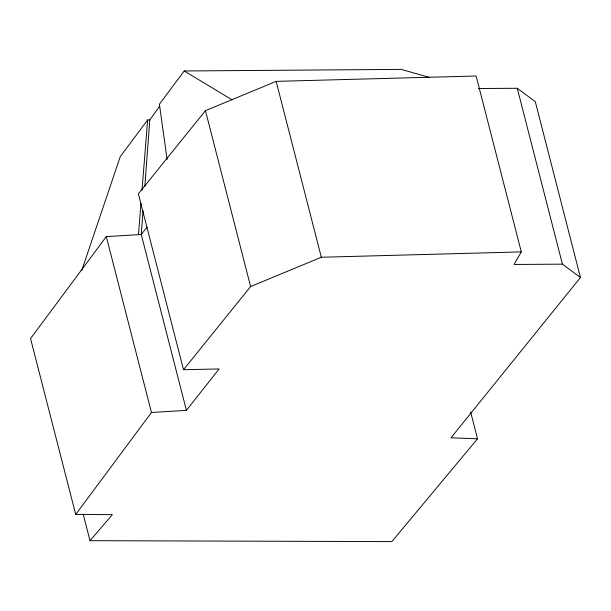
<?xml version="1.0" encoding="UTF-8"?>
<svg xmlns="http://www.w3.org/2000/svg" width="611" height="611" viewBox="0 0 611 611"><rect width="100%" height="100%" fill="white"/><g stroke="black" fill="none" stroke-linecap="round" stroke-linejoin="round"><path stroke-width="0.92" d="M143.02 210.826L141.256 234.494L186.416 410.378L151.467 412.494L75.711 514.462L112.371 514.645L90 540.682L83.149 513.973M144.853 186.202L149.779 119.916L159.509 106.421M138.476 234.662L140.973 203.387M142.027 190.12L147.618 119.985L149.779 119.916M81.744 270.474L120.268 156.599L147.618 119.985M186.416 410.378L219.112 368.945L183.514 369.724L138.361 193.84L205.449 110.66L276.164 81.37L476.129 76.008L521.29 251.892L514.034 264.456L562.418 264.158L580.45 277.509L450.956 437.827L477.527 438.797L470.669 412.097M147.098 227.093L141.256 234.494L106.306 236.61L30.55 338.57L75.711 514.462M429.586 77.421L401.16 69.394L184.224 70.975L159.418 104.191L167.093 159.41M183.514 369.724L250.609 286.544L321.325 257.254L521.29 251.892M477.527 438.797L391.85 541.606L90 540.682M478.367 88.511L517.257 88.274L535.289 101.625L580.45 277.509M184.224 70.975L232.088 99.837M517.257 88.274L562.418 264.158M276.164 81.37L321.325 257.254M205.449 110.66L250.609 286.544M106.306 236.61L151.467 412.494"/></g></svg>
